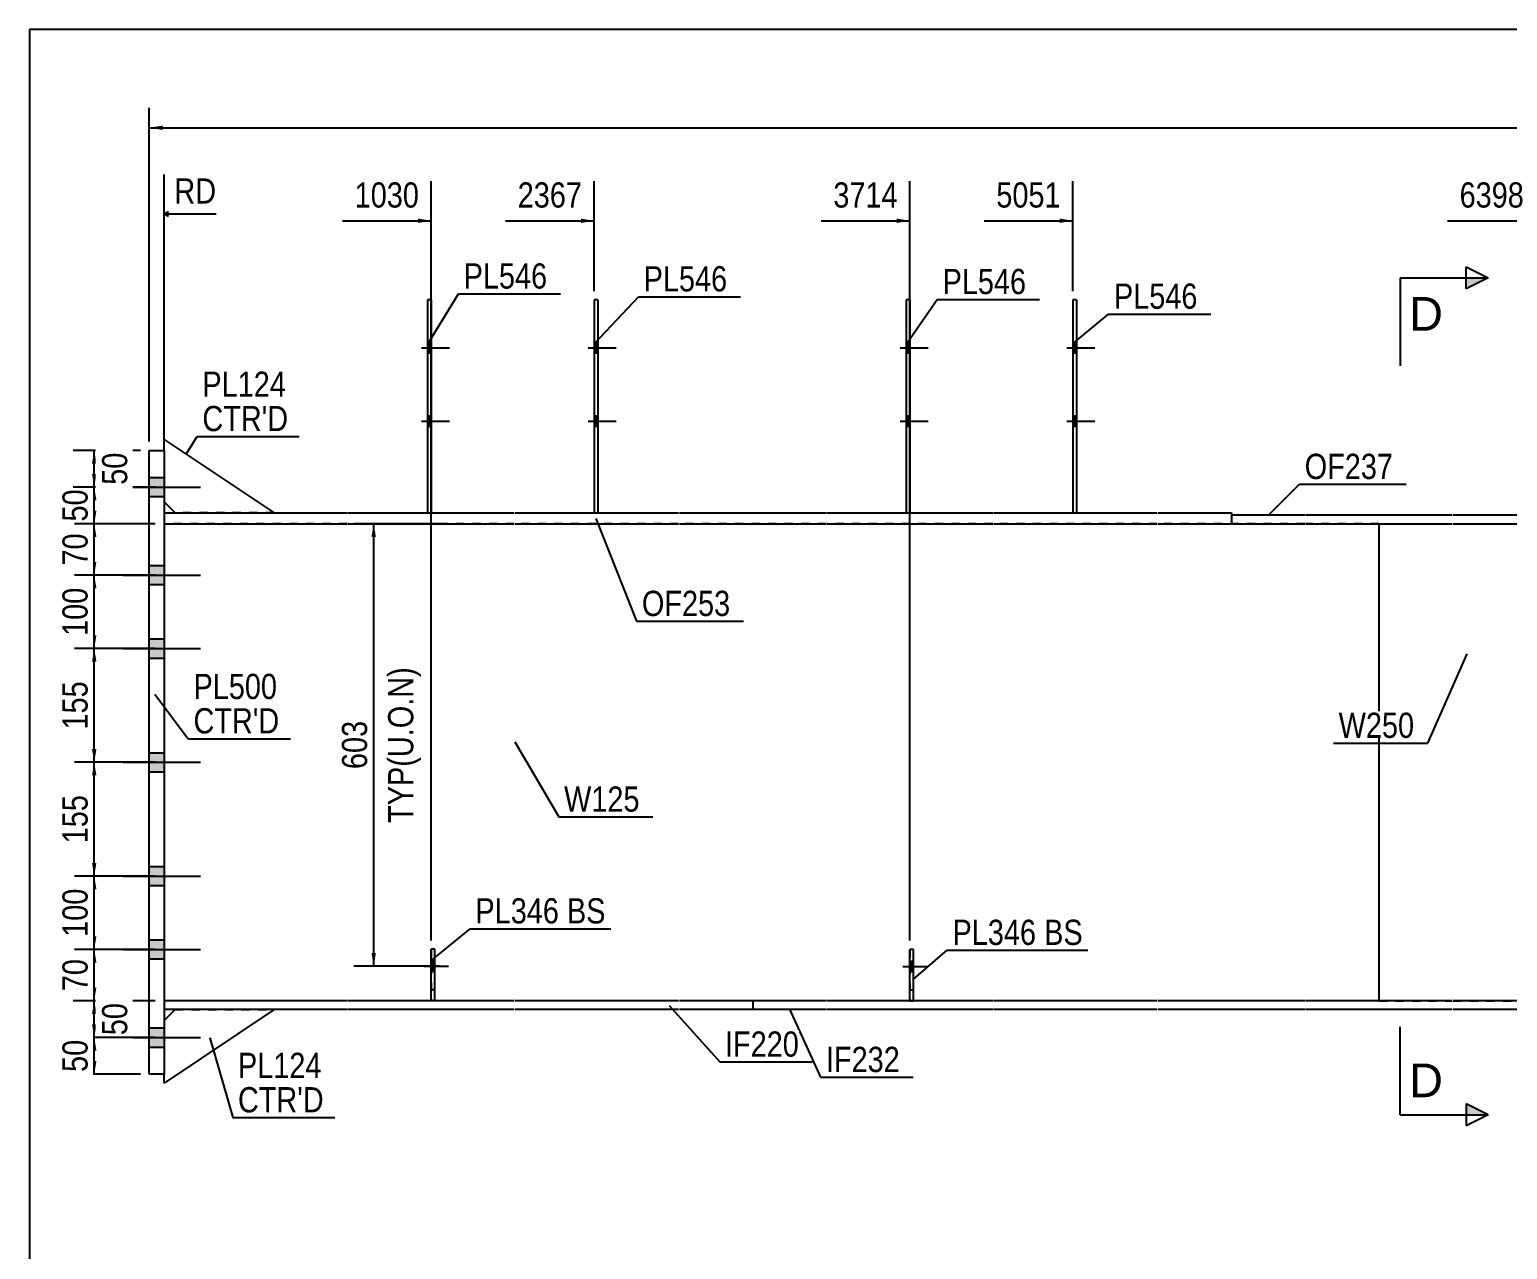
# Model space of a CAD drawing. Header units: millimetres. Extents: x -1016 to -614, y -188 to 89.
# Drawn here: x -1013.6 to -845.7, y -49.1 to 89.5 of the extents above; entities that cross this region are included whole.
import ezdxf

# ---------------------------------------------------------------- set-up
doc = ezdxf.new("R2010")
doc.units = ezdxf.units.MM
doc.linetypes.add('DXK_LINE_DOT1', pattern=[1.8814, 0.9407, -0.9407])
doc.linetypes.add('DXK_LINE_DOT2', pattern=[3.9198, 1.9599, -1.9599])
doc.styles.add('Arial', font='ARIAL.TTF', dxfattribs={"height": 0.2})
doc.styles.add('Arial Narrow', font='ARIALN.TTF', dxfattribs={"height": 0.2})

# ---------------------------------------------------------------- blocks, each defined once
blk = doc.blocks.new('Unknown-624476843-1210')
at = {"color": 5, "linetype": 'Continuous'}
for p, q in [((-613.61, 89.45), (-1013.61, 89.45)), ((-1013.61, 89.45), (-1013.61, -187.55))]:
    blk.add_line(p, q, dxfattribs=at)
blk = doc.blocks.new('Part-624476843-2063 - 1640')
at = {"color": 2, "linetype": 'Continuous'}
for p, q in [((-949.05, 58.75), (-949.47, 58.75)), ((-949.47, 58.75), (-949.47, 34.58)), ((-949.05, 58.75), (-949.05, 34.58))]:
    blk.add_line(p, q, dxfattribs=at)
at = {"color": 7, "linetype": 'DXK_LINE_DOT1'}
blk.add_line((-949.47, 34.58), (-949.05, 34.58), dxfattribs=at)
blk = doc.blocks.new('Part-624476843-1685 - 1640')
at = {"color": 2, "linetype": 'Continuous'}
for p, q in [((-877.07, 34.33), (-868.73, 34.33)), ((-877.07, 34.33), (-877.07, 33.33)), ((-868.63, 34.33), (-851.97, 34.33)), ((-851.87, 34.33), (-833.03, 34.33)), ((-832.93, 34.33), (-814.35, 34.33)), ((-814.25, 34.33), (-797.58, 34.33)), ((-797.48, 34.33), (-771.21, 34.33)), ((-771.11, 34.33), (-762.78, 34.33)), ((-762.78, 34.33), (-762.78, 33.33)), ((-877.07, 33.33), (-868.73, 33.33)), ((-868.63, 33.33), (-851.97, 33.33)), ((-851.87, 33.33), (-833.03, 33.33)), ((-832.93, 33.33), (-814.35, 33.33)), ((-814.25, 33.33), (-797.58, 33.33)), ((-797.48, 33.33), (-771.21, 33.33)), ((-771.11, 33.33), (-762.78, 33.33))]:
    blk.add_line(p, q, dxfattribs=at)
blk = doc.blocks.new('Part-624476843-1690 - 1640')
at = {"color": 2, "linetype": 'Continuous'}
for p, q in [((-998.33, 34.58), (-977.5, 34.58)), ((-998.33, 34.58), (-998.33, 33.33)), ((-977.4, 34.58), (-958.57, 34.58)), ((-958.47, 34.58), (-939.88, 34.58)), ((-939.78, 34.58), (-923.12, 34.58)), ((-923.02, 34.58), (-904.18, 34.58)), ((-904.08, 34.58), (-885.5, 34.58)), ((-885.4, 34.58), (-877.07, 34.58)), ((-877.07, 34.58), (-877.07, 33.33)), ((-998.33, 33.33), (-977.5, 33.33)), ((-977.4, 33.33), (-958.57, 33.33)), ((-958.47, 33.33), (-939.88, 33.33)), ((-939.78, 33.33), (-923.12, 33.33)), ((-923.02, 33.33), (-904.18, 33.33)), ((-904.08, 33.33), (-885.5, 33.33)), ((-885.4, 33.33), (-877.07, 33.33))]:
    blk.add_line(p, q, dxfattribs=at)
blk = doc.blocks.new('Part-624476843-2114 - 1640')
at = {"color": 2, "linetype": 'Continuous'}
for p, q in [((-1000, 41.67), (-998.33, 41.67)), ((-1000, -29.17), (-1000, 41.67)), ((-998.33, 41.67), (-998.33, -29.17)), ((-998.33, -29.17), (-1000, -29.17))]:
    blk.add_line(p, q, dxfattribs=at)
blk = doc.blocks.new('Part-624476843-1717 - 1640')
at = {"color": 2, "linetype": 'Continuous'}
for p, q in [((-860.3, 33.33), (-860.3, -20.83)), ((-789.13, 33.33), (-789.13, -20.83))]:
    blk.add_line(p, q, dxfattribs=at)
at = {"color": 7, "linetype": 'DXK_LINE_DOT1'}
for p, q in [((-860.3, 33.33), (-851.97, 33.33)), ((-851.87, 33.33), (-833.03, 33.33)), ((-832.93, 33.33), (-814.35, 33.33)), ((-814.25, 33.33), (-797.58, 33.33)), ((-797.48, 33.33), (-789.13, 33.33)), ((-860.3, -20.83), (-851.97, -20.83)), ((-851.87, -20.83), (-833.03, -20.83)), ((-832.93, -20.83), (-814.35, -20.83)), ((-814.25, -20.83), (-797.58, -20.83)), ((-797.48, -20.83), (-789.13, -20.83))]:
    blk.add_line(p, q, dxfattribs=at)
blk = doc.blocks.new('Part-624476843-1739 - 1640')
at = {"color": 7, "linetype": 'DXK_LINE_DOT1'}
for p, q in [((-977.5, 33.33), (-998.33, 33.33)), ((-998.33, 33.33), (-998.33, -20.83)), ((-958.57, 33.33), (-977.4, 33.33)), ((-939.88, 33.33), (-958.47, 33.33)), ((-923.12, 33.33), (-939.78, 33.33)), ((-904.18, 33.33), (-923.02, 33.33)), ((-885.5, 33.33), (-904.08, 33.33)), ((-868.73, 33.33), (-885.4, 33.33)), ((-860.3, 33.33), (-868.63, 33.33)), ((-860.3, 33.33), (-860.3, -20.83)), ((-977.5, -20.83), (-998.33, -20.83)), ((-958.57, -20.83), (-977.4, -20.83)), ((-939.88, -20.83), (-958.47, -20.83)), ((-923.12, -20.83), (-939.78, -20.83)), ((-904.18, -20.83), (-923.02, -20.83)), ((-885.5, -20.83), (-904.08, -20.83)), ((-868.73, -20.83), (-885.4, -20.83)), ((-860.3, -20.83), (-868.63, -20.83))]:
    blk.add_line(p, q, dxfattribs=at)
blk = doc.blocks.new('Part-624476843-1761 - 1640')
at = {"color": 2, "linetype": 'Continuous'}
for p, q in [((-923.12, -20.83), (-931.45, -20.83)), ((-931.45, -20.83), (-931.45, -21.83)), ((-904.18, -20.83), (-923.02, -20.83)), ((-885.5, -20.83), (-904.08, -20.83)), ((-868.73, -20.83), (-885.4, -20.83)), ((-851.97, -20.83), (-868.63, -20.83)), ((-833.03, -20.83), (-851.87, -20.83)), ((-814.35, -20.83), (-832.93, -20.83)), ((-805.92, -20.83), (-814.25, -20.83)), ((-805.92, -20.83), (-805.92, -21.83)), ((-923.12, -21.83), (-931.45, -21.83)), ((-904.18, -21.83), (-923.02, -21.83)), ((-885.5, -21.83), (-904.08, -21.83)), ((-868.73, -21.83), (-885.4, -21.83)), ((-851.97, -21.83), (-868.63, -21.83)), ((-833.03, -21.83), (-851.87, -21.83)), ((-814.35, -21.83), (-832.93, -21.83)), ((-805.92, -21.83), (-814.25, -21.83))]:
    blk.add_line(p, q, dxfattribs=at)
blk = doc.blocks.new('Part-624476843-1805 - 1640')
at = {"color": 2, "linetype": 'Continuous'}
for p, q in [((-977.5, -20.83), (-998.33, -20.83)), ((-998.33, -20.83), (-998.33, -21.83)), ((-958.57, -20.83), (-977.4, -20.83)), ((-939.88, -20.83), (-958.47, -20.83)), ((-931.45, -20.83), (-939.78, -20.83)), ((-931.45, -20.83), (-931.45, -21.83)), ((-977.5, -21.83), (-998.33, -21.83)), ((-958.57, -21.83), (-977.4, -21.83)), ((-939.88, -21.83), (-958.47, -21.83)), ((-931.45, -21.83), (-939.78, -21.83))]:
    blk.add_line(p, q, dxfattribs=at)
blk = doc.blocks.new('Part-624476843-2016 - 1640')
at = {"color": 2, "linetype": 'Continuous'}
for p, q in [((-913.6, 58.75), (-914.02, 58.75)), ((-914.02, 58.75), (-914.02, 34.58)), ((-913.6, 58.75), (-913.6, 34.58))]:
    blk.add_line(p, q, dxfattribs=at)
at = {"color": 7, "linetype": 'DXK_LINE_DOT1'}
blk.add_line((-914.02, 34.58), (-913.6, 34.58), dxfattribs=at)
blk = doc.blocks.new('Part-624476843-2192 - 1640')
at = {"color": 7, "linetype": 'DXK_LINE_DOT1'}
for p, q in [((-967.98, -14.98), (-967.98, -20.81)), ((-967.57, -14.98), (-967.98, -14.98)), ((-967.57, -20.81), (-967.57, -14.98)), ((-967.98, -20.81), (-967.57, -20.81))]:
    blk.add_line(p, q, dxfattribs=at)
blk = doc.blocks.new('Bolt-624476843-2256 - 1640')
at = {"linetype": 'Continuous'}
for points in [[(-949.05, 52.75), (-949.05, 53.91), (-949.47, 53.91), (-949.47, 52.75)], [(-949.05, 52.75), (-949.05, 53.91), (-949.47, 53.91), (-949.47, 52.75)], [(-949.05, 44.41), (-949.05, 45.58), (-949.47, 45.58), (-949.47, 44.41)], [(-949.05, 44.41), (-949.05, 45.58), (-949.47, 45.58), (-949.47, 44.41)]]:
    blk.add_hatch(color=3, dxfattribs=at).paths.add_polyline_path(points)
at = {"color": 3, "linetype": 'Continuous'}
for p, q in [((-949.47, 53.91), (-949.05, 53.91)), ((-949.47, 53.91), (-949.05, 53.91)), ((-950.13, 53.33), (-946.97, 53.33)), ((-950.13, 53.33), (-946.97, 53.33)), ((-949.47, 52.75), (-949.05, 52.75)), ((-949.47, 52.75), (-949.05, 52.75)), ((-949.47, 45.58), (-949.05, 45.58)), ((-949.47, 45.58), (-949.05, 45.58)), ((-950.13, 45), (-946.97, 45)), ((-950.13, 45), (-946.97, 45)), ((-949.47, 44.41), (-949.05, 44.41)), ((-949.47, 44.41), (-949.05, 44.41))]:
    blk.add_line(p, q, dxfattribs=at)
blk = doc.blocks.new('Part-624476843-2021 - 1640')
at = {"color": 2, "linetype": 'Continuous'}
for p, q in [((-967.98, 58.75), (-968.4, 58.75)), ((-968.4, 58.75), (-968.4, 34.58)), ((-967.98, 58.75), (-967.98, 34.58))]:
    blk.add_line(p, q, dxfattribs=at)
at = {"color": 7, "linetype": 'DXK_LINE_DOT1'}
blk.add_line((-968.4, 34.58), (-967.98, 34.58), dxfattribs=at)
blk = doc.blocks.new('Part-624476843-2058 - 1640')
at = {"color": 2, "linetype": 'Continuous'}
for p, q in [((-894.67, 58.75), (-895.08, 58.75)), ((-895.08, 58.75), (-895.08, 34.58)), ((-894.67, 58.75), (-894.67, 34.58))]:
    blk.add_line(p, q, dxfattribs=at)
at = {"color": 7, "linetype": 'DXK_LINE_DOT1'}
blk.add_line((-895.08, 34.58), (-894.67, 34.58), dxfattribs=at)
blk = doc.blocks.new('Part-624476843-2143 - 1640')
at = {"color": 2, "linetype": 'Continuous'}
for p, q in [((-998.33, 41.67), (-998.33, 42.92)), ((-998.33, 42.92), (-985.83, 34.58)), ((-998.33, 35.83), (-997.08, 34.58))]:
    blk.add_line(p, q, dxfattribs=at)
at = {"color": 7, "linetype": 'DXK_LINE_DOT1'}
for p, q in [((-998.33, 41.67), (-998.33, 35.83)), ((-985.83, 34.58), (-997.08, 34.58))]:
    blk.add_line(p, q, dxfattribs=at)
blk = doc.blocks.new('Part-624476843-2148 - 1640')
at = {"color": 2, "linetype": 'Continuous'}
for p, q in [((-985.83, -21.83), (-998.33, -30.17)), ((-997.08, -21.83), (-998.33, -23.08)), ((-998.33, -30.17), (-998.33, -29.17))]:
    blk.add_line(p, q, dxfattribs=at)
at = {"color": 7, "linetype": 'DXK_LINE_DOT1'}
for p, q in [((-998.33, -23.08), (-998.33, -29.17)), ((-997.08, -21.83), (-985.83, -21.83))]:
    blk.add_line(p, q, dxfattribs=at)
blk = doc.blocks.new('Part-624476843-2170 - 1640')
at = {"color": 2, "linetype": 'Continuous'}
for p, q in [((-967.98, -20.81), (-967.98, -14.98)), ((-967.57, -14.98), (-967.98, -14.98)), ((-967.57, -20.81), (-967.57, -14.98)), ((-967.98, -20.81), (-967.57, -20.81))]:
    blk.add_line(p, q, dxfattribs=at)
at = {"color": 7, "linetype": 'DXK_LINE_DOT1'}
blk.add_line((-967.98, -19.56), (-967.57, -19.56), dxfattribs=at)
blk = doc.blocks.new('Part-624476843-2197 - 1640')
at = {"color": 2, "linetype": 'Continuous'}
for p, q in [((-913.6, -20.83), (-913.6, -15)), ((-913.18, -15), (-913.6, -15)), ((-913.18, -20.83), (-913.18, -15))]:
    blk.add_line(p, q, dxfattribs=at)
at = {"color": 7, "linetype": 'DXK_LINE_DOT1'}
for p, q in [((-913.6, -19.58), (-913.18, -19.58)), ((-913.6, -20.83), (-913.18, -20.83))]:
    blk.add_line(p, q, dxfattribs=at)
blk = doc.blocks.new('Part-624476843-2202 - 1640')
at = {"color": 7, "linetype": 'DXK_LINE_DOT1'}
for p, q in [((-913.6, -15), (-913.6, -20.83)), ((-913.18, -15), (-913.6, -15)), ((-913.18, -20.83), (-913.18, -15))]:
    blk.add_line(p, q, dxfattribs=at)
blk = doc.blocks.new('Bolt-624476843-2250 - 1640')
at = {"linetype": 'Continuous'}
for points in [[(-913.6, 52.75), (-913.6, 53.91), (-914.02, 53.91), (-914.02, 52.75)], [(-913.6, 52.75), (-913.6, 53.91), (-914.02, 53.91), (-914.02, 52.75)], [(-913.6, 44.41), (-913.6, 45.58), (-914.02, 45.58), (-914.02, 44.41)], [(-913.6, 44.41), (-913.6, 45.58), (-914.02, 45.58), (-914.02, 44.41)]]:
    blk.add_hatch(color=3, dxfattribs=at).paths.add_polyline_path(points)
at = {"color": 3, "linetype": 'Continuous'}
for p, q in [((-914.02, 53.91), (-913.6, 53.91)), ((-914.02, 53.91), (-913.6, 53.91)), ((-914.68, 53.33), (-911.52, 53.33)), ((-914.68, 53.33), (-911.52, 53.33)), ((-914.02, 52.75), (-913.6, 52.75)), ((-914.02, 52.75), (-913.6, 52.75)), ((-914.02, 45.58), (-913.6, 45.58)), ((-914.02, 45.58), (-913.6, 45.58)), ((-914.68, 45), (-911.52, 45)), ((-914.68, 45), (-911.52, 45)), ((-914.02, 44.41), (-913.6, 44.41)), ((-914.02, 44.41), (-913.6, 44.41))]:
    blk.add_line(p, q, dxfattribs=at)
blk = doc.blocks.new('Bolt-624476843-2251 - 1640')
at = {"linetype": 'Continuous'}
for points in [[(-967.98, 52.75), (-967.98, 53.91), (-968.4, 53.91), (-968.4, 52.75)], [(-967.98, 52.75), (-967.98, 53.91), (-968.4, 53.91), (-968.4, 52.75)], [(-967.98, 44.41), (-967.98, 45.58), (-968.4, 45.58), (-968.4, 44.41)], [(-967.98, 44.41), (-967.98, 45.58), (-968.4, 45.58), (-968.4, 44.41)]]:
    blk.add_hatch(color=3, dxfattribs=at).paths.add_polyline_path(points)
at = {"color": 3, "linetype": 'Continuous'}
for p, q in [((-968.4, 53.91), (-967.98, 53.91)), ((-968.4, 53.91), (-967.98, 53.91)), ((-969.07, 53.33), (-965.9, 53.33)), ((-969.07, 53.33), (-965.9, 53.33)), ((-968.4, 52.75), (-967.98, 52.75)), ((-968.4, 52.75), (-967.98, 52.75)), ((-968.4, 45.58), (-967.98, 45.58)), ((-968.4, 45.58), (-967.98, 45.58)), ((-969.07, 45), (-965.9, 45)), ((-969.07, 45), (-965.9, 45)), ((-968.4, 44.41), (-967.98, 44.41)), ((-968.4, 44.41), (-967.98, 44.41))]:
    blk.add_line(p, q, dxfattribs=at)
blk = doc.blocks.new('Bolt-624476843-2255 - 1640')
at = {"linetype": 'Continuous'}
for points in [[(-894.67, 52.75), (-894.67, 53.91), (-895.08, 53.91), (-895.08, 52.75)], [(-894.67, 52.75), (-894.67, 53.91), (-895.08, 53.91), (-895.08, 52.75)], [(-894.67, 44.41), (-894.67, 45.58), (-895.08, 45.58), (-895.08, 44.41)], [(-894.67, 44.41), (-894.67, 45.58), (-895.08, 45.58), (-895.08, 44.41)]]:
    blk.add_hatch(color=3, dxfattribs=at).paths.add_polyline_path(points)
at = {"color": 3, "linetype": 'Continuous'}
for p, q in [((-895.08, 53.91), (-894.67, 53.91)), ((-895.08, 53.91), (-894.67, 53.91)), ((-895.75, 53.33), (-892.58, 53.33)), ((-895.75, 53.33), (-892.58, 53.33)), ((-895.08, 52.75), (-894.67, 52.75)), ((-895.08, 52.75), (-894.67, 52.75)), ((-895.08, 45.58), (-894.67, 45.58)), ((-895.08, 45.58), (-894.67, 45.58)), ((-895.75, 45), (-892.58, 45)), ((-895.75, 45), (-892.58, 45)), ((-895.08, 44.41), (-894.67, 44.41)), ((-895.08, 44.41), (-894.67, 44.41))]:
    blk.add_line(p, q, dxfattribs=at)
blk = doc.blocks.new('Bolt-624476843-2258 - 1640')
at = {"linetype": 'Continuous'}
for points in [[(-1000, 38.58), (-1000, 36.42), (-998.33, 36.42), (-998.33, 38.58)], [(-1000, 38.58), (-1000, 36.42), (-998.33, 36.42), (-998.33, 38.58)], [(-1000, 28.58), (-1000, 26.42), (-998.33, 26.42), (-998.33, 28.58)], [(-1000, 28.58), (-1000, 26.42), (-998.33, 26.42), (-998.33, 28.58)], [(-1000, 20.25), (-1000, 18.08), (-998.33, 18.08), (-998.33, 20.25)], [(-1000, 20.25), (-1000, 18.08), (-998.33, 18.08), (-998.33, 20.25)], [(-1000, 7.33), (-1000, 5.17), (-998.33, 5.17), (-998.33, 7.33)], [(-1000, 7.33), (-1000, 5.17), (-998.33, 5.17), (-998.33, 7.33)], [(-1000, -5.58), (-1000, -7.75), (-998.33, -7.75), (-998.33, -5.58)], [(-1000, -5.58), (-1000, -7.75), (-998.33, -7.75), (-998.33, -5.58)], [(-1000, -13.92), (-1000, -16.08), (-998.33, -16.08), (-998.33, -13.92)], [(-1000, -13.92), (-1000, -16.08), (-998.33, -16.08), (-998.33, -13.92)], [(-1000, -23.92), (-1000, -26.08), (-998.33, -26.08), (-998.33, -23.92)], [(-1000, -23.92), (-1000, -26.08), (-998.33, -26.08), (-998.33, -23.92)]]:
    blk.add_hatch(color=3, dxfattribs=at).paths.add_polyline_path(points)
at = {"color": 3, "linetype": 'Continuous'}
for p, q in [((-1002.99, 37.5), (-994.17, 37.5)), ((-1002.99, 37.5), (-994.17, 37.5)), ((-1000, 38.58), (-998.33, 38.58)), ((-1000, 38.58), (-998.33, 38.58)), ((-1000, 36.42), (-998.33, 36.42)), ((-1000, 36.42), (-998.33, 36.42)), ((-1000, 28.58), (-998.33, 28.58)), ((-1000, 28.58), (-998.33, 28.58)), ((-1002.99, 27.5), (-994.17, 27.5)), ((-1002.99, 27.5), (-994.17, 27.5)), ((-1000, 26.42), (-998.33, 26.42)), ((-1000, 26.42), (-998.33, 26.42)), ((-1000, 20.25), (-998.33, 20.25)), ((-1000, 20.25), (-998.33, 20.25)), ((-1002.99, 19.17), (-994.17, 19.17)), ((-1002.99, 19.17), (-994.17, 19.17)), ((-1000, 18.08), (-998.33, 18.08)), ((-1000, 18.08), (-998.33, 18.08)), ((-1000, 7.33), (-998.33, 7.33)), ((-1000, 7.33), (-998.33, 7.33)), ((-1002.99, 6.25), (-994.17, 6.25)), ((-1002.99, 6.25), (-994.17, 6.25)), ((-1000, 5.17), (-998.33, 5.17)), ((-1000, 5.17), (-998.33, 5.17)), ((-1002.99, -6.67), (-994.17, -6.67)), ((-1002.99, -6.67), (-994.17, -6.67)), ((-1000, -5.58), (-998.33, -5.58)), ((-1000, -5.58), (-998.33, -5.58)), ((-1000, -7.75), (-998.33, -7.75)), ((-1000, -7.75), (-998.33, -7.75)), ((-1002.99, -15), (-994.17, -15)), ((-1002.99, -15), (-994.17, -15)), ((-1000, -13.92), (-998.33, -13.92)), ((-1000, -13.92), (-998.33, -13.92)), ((-1000, -16.08), (-998.33, -16.08)), ((-1000, -16.08), (-998.33, -16.08)), ((-1002.99, -25), (-994.17, -25)), ((-1002.99, -25), (-994.17, -25)), ((-1000, -23.92), (-998.33, -23.92)), ((-1000, -23.92), (-998.33, -23.92)), ((-1000, -26.08), (-998.33, -26.08)), ((-1000, -26.08), (-998.33, -26.08))]:
    blk.add_line(p, q, dxfattribs=at)
blk = doc.blocks.new('Bolt-624476843-2259 - 1640')
at = {"linetype": 'Continuous'}
blk.add_hatch(color=3, dxfattribs=at).paths.add_polyline_path([(-967.57, -17.48), (-967.57, -16.31), (-967.98, -16.31), (-967.98, -17.48)])
at = {"color": 3, "linetype": 'Continuous'}
for p, q in [((-967.98, -16.31), (-967.57, -16.31)), ((-968.78, -16.89), (-966.03, -16.89)), ((-967.98, -17.48), (-967.57, -17.48))]:
    blk.add_line(p, q, dxfattribs=at)
blk = doc.blocks.new('Bolt-624476843-2260 - 1640')
at = {"color": 3, "linetype": 'DXK_LINE_DOT2'}
for p, q in [((-967.98, -16.31), (-967.57, -16.31)), ((-968.78, -16.89), (-966.03, -16.89)), ((-967.98, -17.48), (-967.57, -17.48))]:
    blk.add_line(p, q, dxfattribs=at)
blk = doc.blocks.new('Bolt-624476843-2261 - 1640')
at = {"linetype": 'Continuous'}
blk.add_hatch(color=3, dxfattribs=at).paths.add_polyline_path([(-913.18, -17.5), (-913.18, -16.33), (-913.6, -16.33), (-913.6, -17.5)])
at = {"color": 3, "linetype": 'Continuous'}
for p, q in [((-913.6, -16.33), (-913.18, -16.33)), ((-914.39, -16.92), (-911.64, -16.92)), ((-913.6, -17.5), (-913.18, -17.5))]:
    blk.add_line(p, q, dxfattribs=at)
blk = doc.blocks.new('Bolt-624476843-2262 - 1640')
at = {"color": 3, "linetype": 'DXK_LINE_DOT2'}
for p, q in [((-913.6, -16.33), (-913.18, -16.33)), ((-914.39, -16.92), (-911.64, -16.92)), ((-913.6, -17.5), (-913.18, -17.5))]:
    blk.add_line(p, q, dxfattribs=at)
blk = doc.blocks.new('StraightDimension-624476843-5105 - 1640')
at = {"linetype": 'Continuous'}
for points in [[(-1006.51, 36), (-1006.26, 37.5), (-1006.01, 36)], [(-1006.01, 34.83), (-1006.26, 33.33), (-1006.51, 34.83)]]:
    blk.add_hatch(color=7, dxfattribs=at).paths.add_polyline_path(points)
at = {"color": 7, "linetype": 'Continuous'}
for p, q in [((-999.33, 37.5), (-1008.51, 37.5)), ((-1006.26, 33.33), (-1006.26, 37.5)), ((-999.33, 33.33), (-1008.51, 33.33))]:
    blk.add_line(p, q, dxfattribs=at)
at = {"color": 0}
blk.add_wipeout([(-1006.41, 37.84), (-1010.61, 37.84), (-1010.61, 32.99), (-1006.41, 32.99)], dxfattribs=at)
at = {"color": 3, "style": 'Arial Narrow'}
blk.add_text('50', height=2.863, rotation=90.0002, dxfattribs=at).set_placement((-1007.01, 33.59))
blk = doc.blocks.new('StraightDimension-624476843-5106 - 1640')
at = {"linetype": 'Continuous'}
for points in [[(-1006.51, 31.83), (-1006.26, 33.33), (-1006.01, 31.83)], [(-1006.01, 29.01), (-1006.26, 27.51), (-1006.51, 29.01)]]:
    blk.add_hatch(color=7, dxfattribs=at).paths.add_polyline_path(points)
at = {"color": 7, "linetype": 'Continuous'}
for p, q in [((-999.33, 33.33), (-1008.51, 33.33)), ((-1006.26, 27.51), (-1006.26, 33.33)), ((-999.33, 27.51), (-1008.51, 27.51))]:
    blk.add_line(p, q, dxfattribs=at)
at = {"color": 0}
blk.add_wipeout([(-1006.41, 32.85), (-1010.61, 32.85), (-1010.61, 27.99), (-1006.41, 27.99)], dxfattribs=at)
at = {"color": 3, "style": 'Arial Narrow'}
blk.add_text('70', height=2.863, rotation=90.0002, dxfattribs=at).set_placement((-1007.01, 28.59))
blk = doc.blocks.new('StraightDimension-624476843-5111 - 1640')
at = {"linetype": 'Continuous'}
for points in [[(-1006.51, -16.5), (-1006.26, -15), (-1006.01, -16.5)], [(-1006.01, -19.33), (-1006.26, -20.83), (-1006.51, -19.33)]]:
    blk.add_hatch(color=7, dxfattribs=at).paths.add_polyline_path(points)
at = {"color": 7, "linetype": 'Continuous'}
for p, q in [((-999.33, -15), (-1008.51, -15)), ((-1006.26, -20.83), (-1006.26, -15)), ((-999.33, -20.83), (-1008.51, -20.83))]:
    blk.add_line(p, q, dxfattribs=at)
at = {"color": 0}
blk.add_wipeout([(-1006.41, -15.49), (-1010.61, -15.49), (-1010.61, -20.34), (-1006.41, -20.34)], dxfattribs=at)
at = {"color": 3, "style": 'Arial Narrow'}
blk.add_text('70', height=2.863, rotation=90.0002, dxfattribs=at).set_placement((-1007.01, -19.74))
blk = doc.blocks.new('StraightDimension-624476843-2342 - 1640')
at = {"linetype": 'Continuous'}
blk.add_hatch(color=7, dxfattribs=at).paths.add_polyline_path([(-843.95, 67.99), (-842.45, 67.74), (-843.95, 67.49)])
at = {"color": 7, "linetype": 'Continuous'}
for p, q in [((-842.45, -14), (-842.45, 72.24)), ((-852.51, 67.74), (-842.45, 67.74))]:
    blk.add_line(p, q, dxfattribs=at)
at = {"color": 0}
blk.add_wipeout([(-843.23, 68.64), (-843.23, 72.84), (-851.74, 72.84), (-851.74, 68.64)], dxfattribs=at)
at = {"color": 3, "style": 'Arial Narrow'}
blk.add_text('6398', height=2.863, dxfattribs=at).set_placement((-851.14, 69.24))
blk = doc.blocks.new('StraightDimension-624476843-2343 - 1640')
at = {"linetype": 'Continuous'}
blk.add_hatch(color=7, dxfattribs=at).paths.add_polyline_path([(-896.58, 67.99), (-895.08, 67.74), (-896.58, 67.49)])
at = {"color": 7, "linetype": 'Continuous'}
for p, q in [((-895.08, 59.75), (-895.08, 72.24)), ((-905.15, 67.74), (-895.08, 67.74))]:
    blk.add_line(p, q, dxfattribs=at)
at = {"color": 0}
blk.add_wipeout([(-895.86, 68.64), (-895.86, 72.84), (-904.37, 72.84), (-904.37, 68.64)], dxfattribs=at)
at = {"color": 3, "style": 'Arial Narrow'}
blk.add_text('5051', height=2.863, dxfattribs=at).set_placement((-903.77, 69.24))
blk = doc.blocks.new('StraightDimension-624476843-2344 - 1640')
at = {"linetype": 'Continuous'}
blk.add_hatch(color=7, dxfattribs=at).paths.add_polyline_path([(-915.1, 67.99), (-913.6, 67.74), (-915.1, 67.49)])
at = {"color": 7, "linetype": 'Continuous'}
for p, q in [((-913.6, -14), (-913.6, 72.24)), ((-923.66, 67.74), (-913.6, 67.74))]:
    blk.add_line(p, q, dxfattribs=at)
at = {"color": 0}
blk.add_wipeout([(-914.38, 68.64), (-914.38, 72.84), (-922.89, 72.84), (-922.89, 68.64)], dxfattribs=at)
at = {"color": 3, "style": 'Arial Narrow'}
blk.add_text('3714', height=2.863, dxfattribs=at).set_placement((-922.29, 69.24))
blk = doc.blocks.new('StraightDimension-624476843-6664 - 1640')
at = {"linetype": 'Continuous'}
blk.add_hatch(color=7, dxfattribs=at).paths.add_polyline_path([(-998.5, 78.05), (-1000, 78.3), (-998.5, 78.55)])
at = {"color": 7, "linetype": 'Continuous'}
for p, q in [((-1000, 42.67), (-1000, 80.55)), ((-1000, 78.3), (-636.77, 78.3))]:
    blk.add_line(p, q, dxfattribs=at)
blk = doc.blocks.new('StraightDimension-624476843-2345 - 1640')
at = {"linetype": 'Continuous'}
blk.add_hatch(color=7, dxfattribs=at).paths.add_polyline_path([(-950.97, 67.99), (-949.47, 67.74), (-950.97, 67.49)])
at = {"color": 7, "linetype": 'Continuous'}
for p, q in [((-949.47, 59.75), (-949.47, 72.24)), ((-959.53, 67.74), (-949.47, 67.74))]:
    blk.add_line(p, q, dxfattribs=at)
at = {"color": 0}
blk.add_wipeout([(-950.24, 68.64), (-950.24, 72.84), (-958.75, 72.84), (-958.75, 68.64)], dxfattribs=at)
at = {"color": 3, "style": 'Arial Narrow'}
blk.add_text('2367', height=2.863, dxfattribs=at).set_placement((-958.15, 69.24))
blk = doc.blocks.new('StraightDimension-624476843-2346 - 1640')
at = {"linetype": 'Continuous'}
blk.add_hatch(color=7, dxfattribs=at).paths.add_polyline_path([(-969.48, 67.99), (-967.98, 67.74), (-969.48, 67.49)])
at = {"color": 7, "linetype": 'Continuous'}
for p, q in [((-967.98, -13.98), (-967.98, 72.24)), ((-978.05, 67.74), (-967.98, 67.74))]:
    blk.add_line(p, q, dxfattribs=at)
at = {"color": 0, "linetype": 'Continuous'}
blk.add_wipeout([(-991.8, 69.09), (-991.8, 73.29), (-997.75, 73.29), (-997.75, 69.09)], dxfattribs=at)
at = {"color": 7, "linetype": 'Continuous'}
for p, q in [((-998.33, 42.67), (-998.33, 72.99)), ((-997.83, 68.74), (-998.33, 68.49)), ((-997.83, 68.24), (-998.33, 68.49)), ((-992.4, 68.49), (-998.33, 68.49))]:
    blk.add_line(p, q, dxfattribs=at)
at = {"color": 3, "linetype": 'Continuous', "style": 'Arial Narrow'}
blk.add_text('RD', height=2.863, dxfattribs=at).set_placement((-997.15, 69.69))
at = {"color": 0}
blk.add_wipeout([(-968.76, 68.64), (-968.76, 72.84), (-977.27, 72.84), (-977.27, 68.64)], dxfattribs=at)
at = {"color": 3, "style": 'Arial Narrow'}
blk.add_text('1030', height=2.863, dxfattribs=at).set_placement((-976.67, 69.24))
blk = doc.blocks.new('StraightDimension-624476843-2814 - 1640')
at = {"linetype": 'Continuous'}
for points in [[(-974.76, 31.83), (-974.51, 33.33), (-974.26, 31.83)], [(-974.26, -15.39), (-974.51, -16.89), (-974.76, -15.39)]]:
    blk.add_hatch(color=7, dxfattribs=at).paths.add_polyline_path(points)
at = {"color": 7, "linetype": 'Continuous'}
for p, q in [((-967.05, 33.33), (-976.76, 33.33)), ((-974.51, -16.89), (-974.51, 33.33)), ((-967.05, -16.89), (-976.76, -16.89))]:
    blk.add_line(p, q, dxfattribs=at)
at = {"color": 0, "linetype": 'Continuous'}
blk.add_wipeout([(-969.41, 17.67), (-973.61, 17.67), (-973.61, -1.23), (-969.41, -1.23)], dxfattribs=at)
at = {"color": 3, "linetype": 'Continuous', "style": 'Arial Narrow'}
blk.add_text('TYP(U.O.N)', height=2.863, rotation=90.0002, dxfattribs=at).set_placement((-970.01, -0.63))
at = {"color": 0}
blk.add_wipeout([(-974.66, 11.56), (-978.86, 11.56), (-978.86, 4.88), (-974.66, 4.88)], dxfattribs=at)
at = {"color": 3, "style": 'Arial Narrow'}
blk.add_text('603', height=2.863, rotation=90.0002, dxfattribs=at).set_placement((-975.26, 5.48))
blk = doc.blocks.new('StraightDimension-624476843-5104 - 1640')
at = {"linetype": 'Continuous'}
for points in [[(-1006.51, 40.17), (-1006.26, 41.67), (-1006.01, 40.17)], [(-1006.01, 39), (-1006.26, 37.5), (-1006.51, 39)]]:
    blk.add_hatch(color=7, dxfattribs=at).paths.add_polyline_path(points)
at = {"color": 7, "linetype": 'Continuous'}
for p, q in [((-1001, 41.67), (-1008.66, 41.67)), ((-1006.26, 37.5), (-1006.26, 41.67)), ((-999.33, 37.5), (-1008.66, 37.5))]:
    blk.add_line(p, q, dxfattribs=at)
at = {"color": 0}
blk.add_wipeout([(-1001.91, 42.01), (-1006.11, 42.01), (-1006.11, 37.16), (-1001.91, 37.16)], dxfattribs=at)
at = {"color": 3, "style": 'Arial Narrow'}
blk.add_text('50', height=2.863, rotation=90.0002, dxfattribs=at).set_placement((-1002.51, 37.76))
blk = doc.blocks.new('StraightDimension-624476843-5107 - 1640')
at = {"linetype": 'Continuous'}
for points in [[(-1006.51, 26.01), (-1006.26, 27.51), (-1006.01, 26.01)], [(-1006.01, 20.67), (-1006.26, 19.17), (-1006.51, 20.67)]]:
    blk.add_hatch(color=7, dxfattribs=at).paths.add_polyline_path(points)
at = {"color": 7, "linetype": 'Continuous'}
for p, q in [((-999.33, 27.51), (-1008.51, 27.51)), ((-1006.26, 19.17), (-1006.26, 27.51)), ((-999.33, 19.17), (-1008.51, 19.17))]:
    blk.add_line(p, q, dxfattribs=at)
at = {"color": 0}
blk.add_wipeout([(-1006.41, 26.68), (-1010.61, 26.68), (-1010.61, 20), (-1006.41, 20)], dxfattribs=at)
at = {"color": 3, "style": 'Arial Narrow'}
blk.add_text('100', height=2.863, rotation=90.0002, dxfattribs=at).set_placement((-1007.01, 20.6))
blk = doc.blocks.new('StraightDimension-624476843-5108 - 1640')
at = {"linetype": 'Continuous'}
for points in [[(-1006.51, 17.67), (-1006.26, 19.17), (-1006.01, 17.67)], [(-1006.01, 7.75), (-1006.26, 6.25), (-1006.51, 7.75)]]:
    blk.add_hatch(color=7, dxfattribs=at).paths.add_polyline_path(points)
at = {"color": 7, "linetype": 'Continuous'}
for p, q in [((-999.33, 19.17), (-1008.51, 19.17)), ((-1006.26, 6.25), (-1006.26, 19.17)), ((-999.33, 6.25), (-1008.51, 6.25))]:
    blk.add_line(p, q, dxfattribs=at)
at = {"color": 0}
blk.add_wipeout([(-1006.41, 16.05), (-1010.61, 16.05), (-1010.61, 9.37), (-1006.41, 9.37)], dxfattribs=at)
at = {"color": 3, "style": 'Arial Narrow'}
blk.add_text('155', height=2.863, rotation=90.0002, dxfattribs=at).set_placement((-1007.01, 9.97))
blk = doc.blocks.new('StraightDimension-624476843-5109 - 1640')
at = {"linetype": 'Continuous'}
for points in [[(-1006.51, 4.75), (-1006.26, 6.25), (-1006.01, 4.75)], [(-1006.01, -5.17), (-1006.26, -6.67), (-1006.51, -5.17)]]:
    blk.add_hatch(color=7, dxfattribs=at).paths.add_polyline_path(points)
at = {"color": 7, "linetype": 'Continuous'}
for p, q in [((-999.33, 6.25), (-1008.51, 6.25)), ((-1006.26, -6.67), (-1006.26, 6.25)), ((-999.33, -6.67), (-1008.51, -6.67))]:
    blk.add_line(p, q, dxfattribs=at)
at = {"color": 0}
blk.add_wipeout([(-1006.41, 3.13), (-1010.61, 3.13), (-1010.61, -3.55), (-1006.41, -3.55)], dxfattribs=at)
at = {"color": 3, "style": 'Arial Narrow'}
blk.add_text('155', height=2.863, rotation=90.0002, dxfattribs=at).set_placement((-1007.01, -2.95))
blk = doc.blocks.new('StraightDimension-624476843-5110 - 1640')
at = {"linetype": 'Continuous'}
for points in [[(-1006.51, -8.17), (-1006.26, -6.67), (-1006.01, -8.17)], [(-1006.01, -13.5), (-1006.26, -15), (-1006.51, -13.5)]]:
    blk.add_hatch(color=7, dxfattribs=at).paths.add_polyline_path(points)
at = {"color": 7, "linetype": 'Continuous'}
for p, q in [((-999.33, -6.67), (-1008.51, -6.67)), ((-1006.26, -15), (-1006.26, -6.67)), ((-999.33, -15), (-1008.51, -15))]:
    blk.add_line(p, q, dxfattribs=at)
at = {"color": 0}
blk.add_wipeout([(-1006.41, -7.49), (-1010.61, -7.49), (-1010.61, -14.17), (-1006.41, -14.17)], dxfattribs=at)
at = {"color": 3, "style": 'Arial Narrow'}
blk.add_text('100', height=2.863, rotation=90.0002, dxfattribs=at).set_placement((-1007.01, -13.57))
blk = doc.blocks.new('StraightDimension-624476843-5112 - 1640')
at = {"linetype": 'Continuous'}
for points in [[(-1006.51, -22.33), (-1006.26, -20.83), (-1006.01, -22.33)], [(-1006.01, -23.5), (-1006.26, -25), (-1006.51, -23.5)]]:
    blk.add_hatch(color=7, dxfattribs=at).paths.add_polyline_path(points)
at = {"color": 7, "linetype": 'Continuous'}
for p, q in [((-999.33, -20.83), (-1008.66, -20.83)), ((-1006.26, -25), (-1006.26, -20.83)), ((-999.33, -25), (-1008.66, -25))]:
    blk.add_line(p, q, dxfattribs=at)
at = {"color": 0}
blk.add_wipeout([(-1001.91, -20.49), (-1006.11, -20.49), (-1006.11, -25.34), (-1001.91, -25.34)], dxfattribs=at)
at = {"color": 3, "style": 'Arial Narrow'}
blk.add_text('50', height=2.863, rotation=90.0002, dxfattribs=at).set_placement((-1002.51, -24.74))
blk = doc.blocks.new('StraightDimension-624476843-5113 - 1640')
at = {"linetype": 'Continuous'}
for points in [[(-1006.51, -26.5), (-1006.26, -25), (-1006.01, -26.5)], [(-1006.01, -27.67), (-1006.26, -29.17), (-1006.51, -27.67)]]:
    blk.add_hatch(color=7, dxfattribs=at).paths.add_polyline_path(points)
at = {"color": 7, "linetype": 'Continuous'}
for p, q in [((-999.33, -25), (-1008.51, -25)), ((-1006.26, -29.17), (-1006.26, -25)), ((-1001, -29.17), (-1008.51, -29.17))]:
    blk.add_line(p, q, dxfattribs=at)
at = {"color": 0}
blk.add_wipeout([(-1006.41, -24.66), (-1010.61, -24.66), (-1010.61, -29.51), (-1006.41, -29.51)], dxfattribs=at)
at = {"color": 3, "style": 'Arial Narrow'}
blk.add_text('50', height=2.863, rotation=90.0002, dxfattribs=at).set_placement((-1007.01, -28.91))
blk = doc.blocks.new('Mark-624476843-1686 - 1640')
at = {"color": 0}
blk.add_wipeout([(-933.99, 22.86), (-933.99, 25.86), (-944.04, 25.86), (-944.04, 22.86)], dxfattribs=at)
blk.add_wipeout([(-933.99, 22.86), (-933.99, 25.86), (-944.04, 25.86), (-944.04, 22.86)], dxfattribs=at)
at = {"color": 7, "linetype": 'Continuous'}
for p, q in [((-949.27, 33.92), (-944.64, 22.26)), ((-944.64, 22.26), (-932.49, 22.26))]:
    blk.add_line(p, q, dxfattribs=at)
at = {"color": 3, "style": 'Arial Narrow'}
blk.add_text('OF253', height=2.863, dxfattribs=at).set_placement((-944.04, 22.86))
blk = doc.blocks.new('Mark-624476843-2017 - 1640')
at = {"color": 0}
blk.add_wipeout([(-954.78, 60.04), (-954.78, 63.04), (-964.29, 63.04), (-964.29, 60.04)], dxfattribs=at)
blk.add_wipeout([(-954.78, 60.04), (-954.78, 63.04), (-964.29, 63.04), (-964.29, 60.04)], dxfattribs=at)
at = {"color": 7, "linetype": 'Continuous'}
for p, q in [((-968.29, 53.89), (-964.89, 59.44)), ((-964.89, 59.44), (-953.28, 59.44))]:
    blk.add_line(p, q, dxfattribs=at)
at = {"color": 3, "style": 'Arial Narrow'}
blk.add_text('PL546', height=2.863, dxfattribs=at).set_placement((-964.29, 60.04))
blk = doc.blocks.new('Mark-624476843-2110 - 1640')
at = {"color": 0}
for points in [[(-985.47, 13.43), (-985.47, 16.43), (-994.98, 16.43), (-994.98, 13.43)], [(-985.22, 9.53), (-985.22, 12.53), (-994.98, 12.53), (-994.98, 9.53)]]:
    blk.add_wipeout(points, dxfattribs=at)
for points in [[(-985.47, 13.43), (-985.47, 16.43), (-994.98, 16.43), (-994.98, 13.43)], [(-985.22, 9.53), (-985.22, 12.53), (-994.98, 12.53), (-994.98, 9.53)]]:
    blk.add_wipeout(points, dxfattribs=at)
at = {"color": 7, "linetype": 'Continuous'}
for p, q in [((-999.38, 13.99), (-995.58, 8.93)), ((-995.58, 8.93), (-983.97, 8.93))]:
    blk.add_line(p, q, dxfattribs=at)
at = {"color": 3, "style": 'Arial Narrow'}
blk.add_text('PL500', height=2.863, dxfattribs=at).set_placement((-994.98, 13.43))
at = {"color": 1, "style": 'Arial Narrow'}
blk.add_text("CTR'D", height=2.863, dxfattribs=at).set_placement((-994.98, 9.53))
blk = doc.blocks.new('Mark-624476843-1713 - 1640')
at = {"color": 7, "linetype": 'Continuous'}
blk.add_line((-850.3, 18.55), (-854.79, 8.42), dxfattribs=at)
at = {"color": 0}
blk.add_wipeout([(-856.29, 9.02), (-856.29, 12.02), (-864.88, 12.02), (-864.88, 9.02)], dxfattribs=at)
blk.add_wipeout([(-856.29, 9.02), (-856.29, 12.02), (-864.88, 12.02), (-864.88, 9.02)], dxfattribs=at)
at = {"color": 7, "linetype": 'Continuous'}
blk.add_line((-865.48, 8.42), (-854.79, 8.42), dxfattribs=at)
at = {"color": 3, "style": 'Arial Narrow'}
blk.add_text('W250', height=2.863, dxfattribs=at).set_placement((-864.88, 9.02))
blk = doc.blocks.new('Mark-624476843-1735 - 1640')
at = {"color": 0}
blk.add_wipeout([(-944.29, 0.64), (-944.29, 3.64), (-952.88, 3.64), (-952.88, 0.64)], dxfattribs=at)
blk.add_wipeout([(-944.29, 0.64), (-944.29, 3.64), (-952.88, 3.64), (-952.88, 0.64)], dxfattribs=at)
at = {"color": 7, "linetype": 'Continuous'}
for p, q in [((-958.48, 8.57), (-953.48, 0.04)), ((-953.48, 0.04), (-942.79, 0.04))]:
    blk.add_line(p, q, dxfattribs=at)
at = {"color": 3, "style": 'Arial Narrow'}
blk.add_text('W125', height=2.863, dxfattribs=at).set_placement((-952.88, 0.64))
blk = doc.blocks.new('Mark-624476843-1757 - 1640')
at = {"color": 0}
blk.add_wipeout([(-914.72, -28.92), (-914.72, -25.92), (-923.13, -25.92), (-923.13, -28.92)], dxfattribs=at)
blk.add_wipeout([(-914.72, -28.92), (-914.72, -25.92), (-923.13, -25.92), (-923.13, -28.92)], dxfattribs=at)
at = {"color": 7, "linetype": 'Continuous'}
for p, q in [((-927.26, -21.78), (-923.73, -29.52)), ((-923.73, -29.52), (-913.22, -29.52))]:
    blk.add_line(p, q, dxfattribs=at)
at = {"color": 3, "style": 'Arial Narrow'}
blk.add_text('IF232', height=2.863, dxfattribs=at).set_placement((-923.13, -28.92))
blk = doc.blocks.new('Mark-624476843-1801 - 1640')
at = {"color": 0}
blk.add_wipeout([(-926.2, -27.18), (-926.2, -24.18), (-934.6, -24.18), (-934.6, -27.18)], dxfattribs=at)
blk.add_wipeout([(-926.2, -27.18), (-926.2, -24.18), (-934.6, -24.18), (-934.6, -27.18)], dxfattribs=at)
at = {"color": 7, "linetype": 'Continuous'}
for p, q in [((-940.94, -21.36), (-935.2, -27.78)), ((-935.2, -27.78), (-924.7, -27.78))]:
    blk.add_line(p, q, dxfattribs=at)
at = {"color": 3, "style": 'Arial Narrow'}
blk.add_text('IF220', height=2.863, dxfattribs=at).set_placement((-934.6, -27.18))
blk = doc.blocks.new('Mark-624476843-2012 - 1640')
at = {"color": 0}
blk.add_wipeout([(-900.38, 59.41), (-900.38, 62.41), (-909.88, 62.41), (-909.88, 59.41)], dxfattribs=at)
blk.add_wipeout([(-900.38, 59.41), (-900.38, 62.41), (-909.88, 62.41), (-909.88, 59.41)], dxfattribs=at)
at = {"color": 7, "linetype": 'Continuous'}
for p, q in [((-913.91, 53.89), (-910.48, 58.81)), ((-910.48, 58.81), (-898.88, 58.81))]:
    blk.add_line(p, q, dxfattribs=at)
at = {"color": 3, "style": 'Arial Narrow'}
blk.add_text('PL546', height=2.863, dxfattribs=at).set_placement((-909.88, 59.41))
blk = doc.blocks.new('Mark-624476843-2054 - 1640')
at = {"color": 0}
blk.add_wipeout([(-880.91, 57.75), (-880.91, 60.75), (-890.41, 60.75), (-890.41, 57.75)], dxfattribs=at)
blk.add_wipeout([(-880.91, 57.75), (-880.91, 60.75), (-890.41, 60.75), (-890.41, 57.75)], dxfattribs=at)
at = {"color": 7, "linetype": 'Continuous'}
for p, q in [((-894.98, 53.89), (-891.01, 57.15)), ((-891.01, 57.15), (-879.41, 57.15))]:
    blk.add_line(p, q, dxfattribs=at)
at = {"color": 3, "style": 'Arial Narrow'}
blk.add_text('PL546', height=2.863, dxfattribs=at).set_placement((-890.41, 57.75))
blk = doc.blocks.new('Mark-624476843-2059 - 1640')
at = {"color": 0}
blk.add_wipeout([(-934.33, 59.72), (-934.33, 62.72), (-943.84, 62.72), (-943.84, 59.72)], dxfattribs=at)
blk.add_wipeout([(-934.33, 59.72), (-934.33, 62.72), (-943.84, 62.72), (-943.84, 59.72)], dxfattribs=at)
at = {"color": 7, "linetype": 'Continuous'}
for p, q in [((-949.36, 53.89), (-944.44, 59.12)), ((-944.44, 59.12), (-932.83, 59.12))]:
    blk.add_line(p, q, dxfattribs=at)
at = {"color": 3, "style": 'Arial Narrow'}
blk.add_text('PL546', height=2.863, dxfattribs=at).set_placement((-943.84, 59.72))
blk = doc.blocks.new('Mark-624476843-2139 - 1640')
at = {"color": 0}
for points in [[(-984.46, 47.75), (-984.46, 50.75), (-993.97, 50.75), (-993.97, 47.75)], [(-984.21, 43.85), (-984.21, 46.85), (-993.97, 46.85), (-993.97, 43.85)]]:
    blk.add_wipeout(points, dxfattribs=at)
for points in [[(-984.46, 47.75), (-984.46, 50.75), (-993.97, 50.75), (-993.97, 47.75)], [(-984.21, 43.85), (-984.21, 46.85), (-993.97, 46.85), (-993.97, 43.85)]]:
    blk.add_wipeout(points, dxfattribs=at)
at = {"color": 7, "linetype": 'Continuous'}
for p, q in [((-995.81, 41.23), (-994.57, 43.25)), ((-994.57, 43.25), (-982.96, 43.25))]:
    blk.add_line(p, q, dxfattribs=at)
at = {"color": 3, "style": 'Arial Narrow'}
blk.add_text('PL124', height=2.863, dxfattribs=at).set_placement((-993.97, 47.75))
at = {"color": 1, "style": 'Arial Narrow'}
blk.add_text("CTR'D", height=2.863, dxfattribs=at).set_placement((-993.97, 43.85))
blk = doc.blocks.new('Mark-624476843-2144 - 1640')
at = {"color": 0}
for points in [[(-980.43, -29.6), (-980.43, -26.6), (-989.93, -26.6), (-989.93, -29.6)], [(-980.18, -33.5), (-980.18, -30.5), (-989.93, -30.5), (-989.93, -33.5)]]:
    blk.add_wipeout(points, dxfattribs=at)
for points in [[(-980.43, -29.6), (-980.43, -26.6), (-989.93, -26.6), (-989.93, -29.6)], [(-980.18, -33.5), (-980.18, -30.5), (-989.93, -30.5), (-989.93, -33.5)]]:
    blk.add_wipeout(points, dxfattribs=at)
at = {"color": 7, "linetype": 'Continuous'}
for p, q in [((-993.11, -25.04), (-990.53, -34.1)), ((-990.53, -34.1), (-978.93, -34.1))]:
    blk.add_line(p, q, dxfattribs=at)
at = {"color": 3, "style": 'Arial Narrow'}
blk.add_text('PL124', height=2.863, dxfattribs=at).set_placement((-989.93, -29.6))
at = {"color": 1, "style": 'Arial Narrow'}
blk.add_text("CTR'D", height=2.863, dxfattribs=at).set_placement((-989.93, -33.5))
blk = doc.blocks.new('SectionMark-624476843-2836 - 1640')
at = {"linetype": 'Continuous'}
for points in [[(-850.38, 60.01), (-850.38, 61.26), (-847.88, 61.26)], [(-850.38, -33.78), (-850.38, -32.53), (-847.88, -33.78)]]:
    blk.add_hatch(color=30, dxfattribs=at).paths.add_polyline_path(points)
at = {"color": 30, "linetype": 'Continuous'}
for p, q in [((-850.38, 60.01), (-850.38, 62.51)), ((-850.38, 62.51), (-847.88, 61.26)), ((-857.88, 61.26), (-857.88, 51.26)), ((-857.88, 61.26), (-847.88, 61.26)), ((-847.88, 61.26), (-850.38, 60.01)), ((-857.88, -33.78), (-857.88, -23.78)), ((-847.88, -33.78), (-850.38, -32.53)), ((-850.38, -32.53), (-850.38, -35.03)), ((-857.88, -33.78), (-847.88, -33.78)), ((-847.88, -33.78), (-850.38, -35.03))]:
    blk.add_line(p, q, dxfattribs=at)
at = {"color": 0, "linetype": 'Continuous'}
for points in [[(-853.02, 55.26), (-853.02, 59.26), (-856.88, 59.26), (-856.88, 55.26)], [(-853.02, -31.78), (-853.02, -27.78), (-856.88, -27.78), (-856.88, -31.78)]]:
    blk.add_wipeout(points, dxfattribs=at)
at = {"color": 96, "linetype": 'Continuous', "style": 'Arial'}
for p in [(-856.88, 55.26), (-856.88, -31.78)]:
    blk.add_text('D', height=3.82, dxfattribs=at).set_placement(p)
blk = doc.blocks.new('MarkSet-624476843-2861 - 1640')
at = {"color": 0}
for points in [[(-953.45, -12.05), (-953.45, -9.05), (-962.95, -9.05), (-962.95, -12.05)], [(-948.16, -12.05), (-948.16, -9.05), (-952.55, -9.05), (-952.55, -12.05)]]:
    blk.add_wipeout(points, dxfattribs=at)
for points in [[(-953.45, -12.05), (-953.45, -9.05), (-962.95, -9.05), (-962.95, -12.05)], [(-948.16, -12.05), (-948.16, -9.05), (-952.55, -9.05), (-952.55, -12.05)]]:
    blk.add_wipeout(points, dxfattribs=at)
at = {"color": 7, "linetype": 'Continuous'}
for p, q in [((-967.88, -16.17), (-963.55, -12.65)), ((-963.55, -12.65), (-947.56, -12.65))]:
    blk.add_line(p, q, dxfattribs=at)
at = {"color": 3, "style": 'Arial Narrow'}
for s, p in [('PL346', (-962.95, -12.05)), ('BS', (-952.55, -12.05))]:
    blk.add_text(s, height=2.863, dxfattribs=at).set_placement(p)
blk = doc.blocks.new('MarkSet-624476843-2867 - 1640')
at = {"color": 0}
for points in [[(-899.24, -14.49), (-899.24, -11.49), (-908.75, -11.49), (-908.75, -14.49)], [(-893.96, -14.49), (-893.96, -11.49), (-898.34, -11.49), (-898.34, -14.49)]]:
    blk.add_wipeout(points, dxfattribs=at)
for points in [[(-899.24, -14.49), (-899.24, -11.49), (-908.75, -11.49), (-908.75, -14.49)], [(-893.96, -14.49), (-893.96, -11.49), (-898.34, -11.49), (-898.34, -14.49)]]:
    blk.add_wipeout(points, dxfattribs=at)
at = {"color": 7, "linetype": 'Continuous'}
for p, q in [((-913.18, -18.36), (-909.35, -15.09)), ((-909.35, -15.09), (-893.36, -15.09))]:
    blk.add_line(p, q, dxfattribs=at)
at = {"color": 3, "style": 'Arial Narrow'}
for s, p in [('PL346', (-908.75, -14.49)), ('BS', (-898.34, -14.49))]:
    blk.add_text(s, height=2.863, dxfattribs=at).set_placement(p)
blk = doc.blocks.new('Mark-624476843-5450 - 1640')
at = {"color": 0}
blk.add_wipeout([(-858.7, 38.42), (-858.7, 41.42), (-868.74, 41.42), (-868.74, 38.42)], dxfattribs=at)
blk.add_wipeout([(-858.7, 38.42), (-858.7, 41.42), (-868.74, 41.42), (-868.74, 38.42)], dxfattribs=at)
at = {"color": 7, "linetype": 'Continuous'}
for p, q in [((-872.88, 34.28), (-869.34, 37.82)), ((-869.34, 37.82), (-857.2, 37.82))]:
    blk.add_line(p, q, dxfattribs=at)
at = {"color": 3, "style": 'Arial Narrow'}
blk.add_text('OF237', height=2.863, dxfattribs=at).set_placement((-868.74, 38.42))

msp = doc.modelspace()

# ---------------------------------------------------------------- block references
for name in ['Unknown-624476843-1210', 'Part-624476843-2021 - 1640', 'Part-624476843-2063 - 1640', 'Part-624476843-2016 - 1640', 'Part-624476843-2058 - 1640', 'Bolt-624476843-2251 - 1640', 'Bolt-624476843-2256 - 1640', 'Bolt-624476843-2250 - 1640', 'Bolt-624476843-2255 - 1640', 'Part-624476843-2143 - 1640', 'Part-624476843-2114 - 1640', 'Bolt-624476843-2258 - 1640', 'Part-624476843-1690 - 1640', 'Part-624476843-1685 - 1640', 'Part-624476843-1739 - 1640', 'Part-624476843-1717 - 1640', 'Part-624476843-2192 - 1640', 'Part-624476843-2170 - 1640', 'Part-624476843-2197 - 1640', 'Part-624476843-2202 - 1640', 'Bolt-624476843-2259 - 1640', 'Bolt-624476843-2260 - 1640', 'Bolt-624476843-2261 - 1640', 'Bolt-624476843-2262 - 1640', 'Part-624476843-1805 - 1640', 'Part-624476843-1761 - 1640', 'Part-624476843-2148 - 1640']:
    msp.add_blockref(name, (0, 0))

# ---------------------------------------------------------------- next in the draw order: block references
for name in ['StraightDimension-624476843-2344 - 1640', 'StraightDimension-624476843-2343 - 1640', 'StraightDimension-624476843-2342 - 1640', 'StraightDimension-624476843-5105 - 1640', 'Mark-624476843-1735 - 1640', 'StraightDimension-624476843-5111 - 1640', 'Mark-624476843-1757 - 1640', 'Mark-624476843-2144 - 1640']:
    msp.add_blockref(name, (0, 0))

# ---------------------------------------------------------------- next in the draw order: block references
for name in ['StraightDimension-624476843-5106 - 1640', 'Mark-624476843-1713 - 1640', 'MarkSet-624476843-2867 - 1640', 'StraightDimension-624476843-5112 - 1640', 'Mark-624476843-1801 - 1640']:
    msp.add_blockref(name, (0, 0))

# ---------------------------------------------------------------- next in the draw order: block references
for name in ['StraightDimension-624476843-6664 - 1640', 'StraightDimension-624476843-5113 - 1640']:
    msp.add_blockref(name, (0, 0))

# ---------------------------------------------------------------- next in the draw order: block references
for name in ['StraightDimension-624476843-2346 - 1640', 'StraightDimension-624476843-2345 - 1640', 'Mark-624476843-2012 - 1640', 'SectionMark-624476843-2836 - 1640', 'Mark-624476843-2054 - 1640', 'StraightDimension-624476843-5104 - 1640', 'Mark-624476843-1686 - 1640', 'StraightDimension-624476843-5107 - 1640']:
    msp.add_blockref(name, (0, 0))

# ---------------------------------------------------------------- next in the draw order: block references
for name in ['Mark-624476843-2017 - 1640', 'Mark-624476843-2059 - 1640', 'Mark-624476843-2139 - 1640', 'Mark-624476843-5450 - 1640', 'StraightDimension-624476843-2814 - 1640', 'StraightDimension-624476843-5108 - 1640']:
    msp.add_blockref(name, (0, 0))

# ---------------------------------------------------------------- next in the draw order: block references
for name in ['Mark-624476843-2110 - 1640', 'StraightDimension-624476843-5109 - 1640', 'MarkSet-624476843-2861 - 1640']:
    msp.add_blockref(name, (0, 0))

# ---------------------------------------------------------------- next in the draw order: block references
msp.add_blockref('StraightDimension-624476843-5110 - 1640', (0, 0))

doc.saveas('drawing.dxf')
